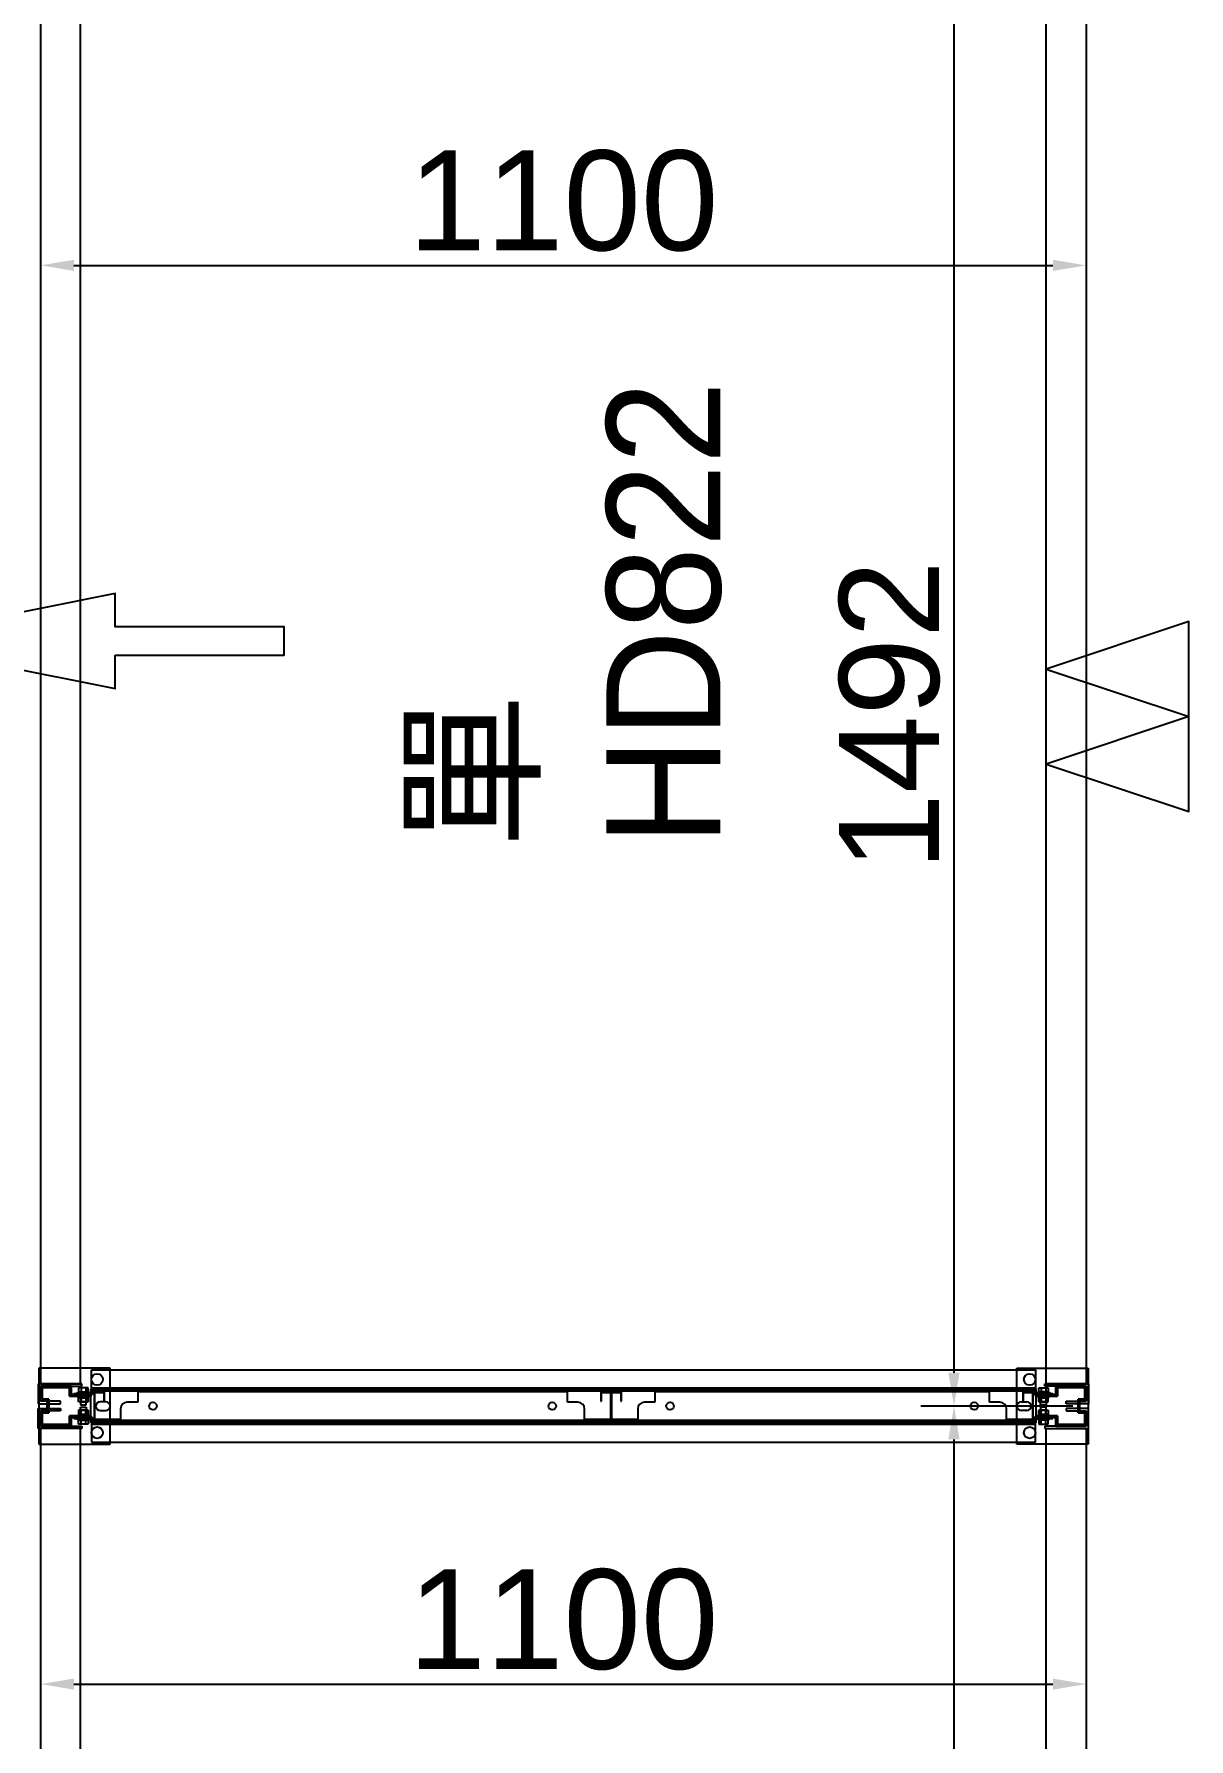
# Model space of a CAD drawing. Header units: millimetres. Extents: x 15382 to 37298, y 7351 to 31127.
# Drawn here: x 23911 to 25126, y 17493 to 19286 of the extents above; entities that cross this region are included whole.
import ezdxf

# ---------------------------------------------------------------- set-up
doc = ezdxf.new("R2010")
doc.units = ezdxf.units.MM
for name, color, linetype in [('111', 7, 'Continuous'), ('113', 3, 'Continuous'), ('114', 6, 'Continuous'), ('115', 30, 'Continuous'), ('116', 12, 'Continuous'), ('544-1', 40, 'Continuous'), ('M40', 3, 'Continuous'), ('M6', 7, 'Continuous'), ('動線', 6, 'Continuous'), ('文字', 7, 'Continuous'), ('標註', 252, 'Continuous')]:
    doc.layers.add(name, color=color, linetype=linetype)
doc.styles.get("Standard").update_dxf_attribs({"font": 'arial.ttf'})
doc.styles.add('新細明體', font='')
doc.styles.get('新細明體').set_extended_font_data('PMingLiU')
doc.dimstyles.new('ISO-25', dxfattribs={"dimtxt": 2.5, "dimasz": 2.5, "dimexe": 1.25, "dimexo": 0.625, "dimtad": 1, "dimtxsty": 'Standard', "dimcen": 2.5, "dimadec": 0, "dimazin": 0, "dimtfac": 1, "dimtmove": 0, "dimatfit": 3, "dimfxl": 1, "dimarcsym": 0})

# ---------------------------------------------------------------- blocks, each defined once
blk = doc.blocks.new('*D131')
at = {"layer": 'Defpoints', "color": 0, "transparency": 16777216}
for p in [(24878.4, 17843.4), (25010.5, 17843.4), (25010.5, 16351.4)]:
    blk.add_point(p, dxfattribs=at)
at = {"layer": '標註', "color": 0, "lineweight": -2, "transparency": 16777216}
for p, q in [((25003.5, 17843.4), (24843.4, 17843.4)), ((24878.4, 16386.4), (24878.4, 17808.4)), ((25003.5, 16351.4), (24843.4, 16351.4))]:
    blk.add_line(p, q, dxfattribs=at)
at = {"layer": '標註', "color": 0, "transparency": 16777216}
for points in [[(24872.5, 17808.4), (24884.2, 17808.4), (24878.4, 17843.4)], [(24872.5, 16386.4), (24884.2, 16386.4), (24878.4, 16351.4)]]:
    blk.add_solid(points, dxfattribs=at)
at = {"layer": '標註', "color": 0, "transparency": 16777216, "insert": (24810.8, 17077.5), "char_height": 105, "attachment_point": 5, "rotation": 90}
blk.add_mtext('1492', dxfattribs=at)
blk = doc.blocks.new('*D133')
at = {"layer": 'Defpoints', "color": 0, "transparency": 16777216}
for p in [(23917.5, 17785), (25017.5, 17785), (25017.5, 17551)]:
    blk.add_point(p, dxfattribs=at)
at = {"layer": '標註', "color": 0, "lineweight": -2, "transparency": 16777216}
for p, q in [((23917.5, 17778), (23917.5, 17516)), ((25017.5, 17778), (25017.5, 17516)), ((23952.5, 17551), (24982.5, 17551))]:
    blk.add_line(p, q, dxfattribs=at)
at = {"layer": '標註', "color": 0, "transparency": 16777216}
for points in [[(23952.5, 17556.8), (23952.5, 17545.2), (23917.5, 17551)], [(24982.5, 17556.8), (24982.5, 17545.2), (25017.5, 17551)]]:
    blk.add_solid(points, dxfattribs=at)
at = {"layer": '標註', "color": 0, "transparency": 16777216, "insert": (24467.5, 17618.6), "char_height": 105, "attachment_point": 5}
blk.add_mtext('1100', dxfattribs=at)
blk = doc.blocks.new('*D135')
at = {"layer": 'Defpoints', "color": 0, "transparency": 16777216}
for p in [(24878.4, 19335.4), (25010.5, 19335.4), (25010.5, 17843.4)]:
    blk.add_point(p, dxfattribs=at)
at = {"layer": '標註', "color": 0, "lineweight": -2, "transparency": 16777216}
for p, q in [((25003.5, 19335.4), (24843.4, 19335.4)), ((24878.4, 17878.4), (24878.4, 19300.4)), ((25003.5, 17843.4), (24843.4, 17843.4))]:
    blk.add_line(p, q, dxfattribs=at)
at = {"layer": '標註', "color": 0, "transparency": 16777216}
for points in [[(24872.5, 19300.4), (24884.2, 19300.4), (24878.4, 19335.4)], [(24872.5, 17878.4), (24884.2, 17878.4), (24878.4, 17843.4)]]:
    blk.add_solid(points, dxfattribs=at)
at = {"layer": '標註', "color": 0, "transparency": 16777216, "insert": (24810.8, 18569.5), "char_height": 105, "attachment_point": 5, "rotation": 90}
blk.add_mtext('1492', dxfattribs=at)
blk = doc.blocks.new('*D137')
at = {"layer": 'Defpoints', "color": 0, "transparency": 16777216}
for p in [(23917.5, 19277), (25017.5, 19277), (25017.5, 19043)]:
    blk.add_point(p, dxfattribs=at)
at = {"layer": '標註', "color": 0, "lineweight": -2, "transparency": 16777216}
for p, q in [((23917.5, 19270), (23917.5, 19008)), ((25017.5, 19270), (25017.5, 19008)), ((23952.5, 19043), (24982.5, 19043))]:
    blk.add_line(p, q, dxfattribs=at)
at = {"layer": '標註', "color": 0, "transparency": 16777216}
for points in [[(23952.5, 19048.8), (23952.5, 19037.2), (23917.5, 19043)], [(24982.5, 19048.8), (24982.5, 19037.2), (25017.5, 19043)]]:
    blk.add_solid(points, dxfattribs=at)
at = {"layer": '標註', "color": 0, "transparency": 16777216, "insert": (24467.5, 19110.6), "char_height": 105, "attachment_point": 5}
blk.add_mtext('1100', dxfattribs=at)

msp = doc.modelspace()

# ---------------------------------------------------------------- linework, layer by layer
at = {"layer": '111'}
for p, q in [((23970.527, 17860.998), (23970.527, 17859.398)), ((24964.527, 17860.998), (23970.527, 17860.998)), ((23970.527, 17825.798), (23970.527, 17860.998)), ((23970.527, 17860.998), (24964.527, 17860.998)), ((23970.527, 17859.398), (24964.527, 17859.398)), ((24964.527, 17859.398), (24964.527, 17860.998)), ((24964.527, 17860.998), (24964.527, 17825.798)), ((23975.527, 17843.398), (23975.527, 17843.398)), ((23986.027, 17847.898), (23980.027, 17847.898)), ((23980.027, 17838.898), (23986.027, 17838.898)), ((23990.527, 17843.398), (23990.527, 17843.398)), ((24944.527, 17843.398), (24944.527, 17843.398)), ((24949.027, 17847.898), (24955.027, 17847.898)), ((24955.027, 17838.898), (24949.027, 17838.898)), ((24959.527, 17843.398), (24959.527, 17843.398)), ((23970.527, 17825.798), (23970.527, 17827.398)), ((23970.527, 17827.398), (24964.527, 17827.398)), ((24964.527, 17825.798), (23970.527, 17825.798)), ((24964.527, 17825.798), (23970.527, 17825.798)), ((24964.527, 17827.398), (24964.527, 17825.798))]:
    msp.add_line(p, q, dxfattribs=at)
for centre, start, end in [((23980.027, 17843.398), 90, 180), ((23980.027, 17843.398), 180, 270), ((23986.027, 17843.398), 0, 90), ((23986.027, 17843.398), 270, 0), ((24949.027, 17843.398), 90, 180), ((24949.027, 17843.398), 180, 270), ((24955.027, 17843.398), 0, 90), ((24955.027, 17843.398), 270, 0)]:
    msp.add_arc(centre, 4.5, start, end, dxfattribs=at)
at = {"layer": '113'}
for p, q in [((23990.527, 17883.398), (23915.527, 17883.398)), ((23915.527, 17883.398), (23915.527, 17803.398)), ((23990.527, 17803.398), (23990.527, 17883.398)), ((24944.527, 17803.398), (24944.527, 17883.398)), ((24944.527, 17883.398), (25019.527, 17883.398)), ((25019.527, 17883.398), (25019.527, 17803.398)), ((23915.527, 17803.398), (23990.527, 17803.398)), ((25019.527, 17803.398), (24944.527, 17803.398))]:
    msp.add_line(p, q, dxfattribs=at)
at = {"layer": '113', "lineweight": -3}
for centre in [(23977.027, 17871.398), (24958.027, 17871.398), (23977.027, 17815.398), (24958.027, 17815.398)]:
    msp.add_circle(centre, 6, dxfattribs=at)
at = {"layer": '114'}
for points in [[(23959.527, 17866.898), (23959.527, 19311.898), (23917.527, 19311.898), (23917.527, 17866.898)], [(24975.527, 17866.898), (24975.527, 19311.898), (25017.527, 19311.898), (25017.527, 17866.898)], [(23959.527, 16374.898), (23959.527, 17819.898), (23917.527, 17819.898), (23917.527, 16374.898)], [(24975.527, 16374.898), (24975.527, 17819.898), (25017.527, 17819.898), (25017.527, 16374.898)]]:
    msp.add_lwpolyline(points, close=True, dxfattribs=at)
at = {"layer": '115'}
for p, q in [((23971.027, 17856.598), (23971.027, 17881.398)), ((23971.027, 17881.398), (24964.027, 17881.398)), ((24964.027, 17881.398), (24964.027, 17856.598)), ((23952.527, 17855.398), (23952.527, 17856.598)), ((23952.527, 17856.598), (23971.027, 17856.598)), ((23952.527, 17855.398), (23952.527, 17856.598)), ((23952.527, 17856.598), (23971.027, 17856.598)), ((23971.027, 17856.598), (23971.027, 17862.598)), ((23971.027, 17862.598), (24964.027, 17862.598)), ((24962.827, 17861.398), (23972.227, 17861.398)), ((23972.227, 17861.398), (23972.227, 17855.398)), ((24962.827, 17861.398), (23972.227, 17861.398)), ((23972.227, 17861.398), (23972.227, 17855.398)), ((24962.827, 17855.398), (24962.827, 17861.398)), ((24962.827, 17855.398), (24962.827, 17861.398)), ((24964.027, 17862.598), (24964.027, 17856.598)), ((24964.027, 17856.598), (24982.527, 17856.598)), ((24964.027, 17856.598), (24982.527, 17856.598)), ((24982.527, 17856.598), (24982.527, 17855.398)), ((24982.527, 17856.598), (24982.527, 17855.398)), ((23972.227, 17855.398), (23952.527, 17855.398)), ((23972.227, 17855.398), (23952.527, 17855.398)), ((24982.527, 17855.398), (24962.827, 17855.398)), ((24982.527, 17855.398), (24962.827, 17855.398)), ((23972.227, 17831.398), (23952.527, 17831.398)), ((23952.527, 17831.398), (23952.527, 17830.198)), ((23972.227, 17831.398), (23952.527, 17831.398)), ((23952.527, 17831.398), (23952.527, 17830.198)), ((23952.527, 17830.198), (23971.027, 17830.198)), ((23952.527, 17830.198), (23971.027, 17830.198)), ((23971.027, 17830.198), (23971.027, 17824.198)), ((23971.027, 17830.198), (23971.027, 17805.398)), ((23971.027, 17824.198), (24964.027, 17824.198)), ((23972.227, 17825.398), (23972.227, 17831.398)), ((23972.227, 17825.398), (23972.227, 17831.398)), ((24962.827, 17825.398), (23972.227, 17825.398)), ((24962.827, 17825.398), (23972.227, 17825.398)), ((24982.527, 17831.398), (24962.827, 17831.398)), ((24962.827, 17831.398), (24962.827, 17825.398)), ((24982.527, 17831.398), (24962.827, 17831.398)), ((24962.827, 17831.398), (24962.827, 17825.398)), ((24964.027, 17830.198), (24982.527, 17830.198)), ((24964.027, 17824.198), (24964.027, 17830.198)), ((24964.027, 17830.198), (24982.527, 17830.198)), ((24964.027, 17805.398), (24964.027, 17830.198)), ((24982.527, 17830.198), (24982.527, 17831.398)), ((24982.527, 17830.198), (24982.527, 17831.398)), ((23971.027, 17805.398), (24964.027, 17805.398))]:
    msp.add_line(p, q, dxfattribs=at)
at = {"layer": '115', "lineweight": -3}
for p, q in [((23959.027, 17856.598), (23966.027, 17856.598)), ((23959.027, 17855.398), (23959.027, 17856.598)), ((23962.527, 17856.598), (23966.027, 17856.598)), ((23962.527, 17855.398), (23962.527, 17856.598)), ((23966.027, 17856.598), (23966.027, 17855.398)), ((23966.027, 17856.598), (23966.027, 17855.398)), ((24976.027, 17856.598), (24969.027, 17856.598)), ((24969.027, 17856.598), (24969.027, 17855.398)), ((24972.527, 17856.598), (24969.027, 17856.598)), ((24969.027, 17856.598), (24969.027, 17855.398)), ((24972.527, 17855.398), (24972.527, 17856.598)), ((24976.027, 17855.398), (24976.027, 17856.598)), ((23966.027, 17855.398), (23959.027, 17855.398)), ((23966.027, 17855.398), (23962.527, 17855.398)), ((24969.027, 17855.398), (24976.027, 17855.398)), ((24969.027, 17855.398), (24972.527, 17855.398)), ((23966.027, 17831.398), (23959.027, 17831.398)), ((23959.027, 17831.398), (23959.027, 17830.198)), ((23959.027, 17830.198), (23966.027, 17830.198)), ((23966.027, 17831.398), (23962.527, 17831.398)), ((23962.527, 17831.398), (23962.527, 17830.198)), ((23962.527, 17830.198), (23966.027, 17830.198)), ((23966.027, 17830.198), (23966.027, 17831.398)), ((23966.027, 17830.198), (23966.027, 17831.398)), ((24969.027, 17830.198), (24969.027, 17831.398)), ((24969.027, 17831.398), (24976.027, 17831.398)), ((24969.027, 17830.198), (24969.027, 17831.398)), ((24969.027, 17831.398), (24972.527, 17831.398)), ((24976.027, 17830.198), (24969.027, 17830.198)), ((24972.527, 17830.198), (24969.027, 17830.198)), ((24972.527, 17831.398), (24972.527, 17830.198)), ((24976.027, 17831.398), (24976.027, 17830.198))]:
    msp.add_line(p, q, dxfattribs=at)
at = {"layer": '116'}
for p, q in [((23961.027, 17866.898), (23915.027, 17866.898)), ((23915.027, 17866.898), (23915.027, 17847.398)), ((23917.527, 17848.398), (23917.527, 17864.398)), ((23917.527, 17864.398), (23961.027, 17864.398)), ((23961.027, 17864.398), (23961.027, 17866.898)), ((24974.027, 17864.398), (24974.027, 17866.898)), ((24974.027, 17866.898), (25020.027, 17866.898)), ((25017.527, 17864.398), (24974.027, 17864.398)), ((24996.549, 17864.398), (24996.549, 17866.898)), ((25001.527, 17864.398), (25001.527, 17866.898)), ((25006.505, 17864.398), (25006.505, 17866.898)), ((25017.527, 17848.398), (25017.527, 17864.398)), ((25020.027, 17866.898), (25020.027, 17847.398)), ((23915.027, 17848.398), (23915.027, 17845.898)), ((23915.027, 17845.898), (23938.527, 17845.898)), ((23915.027, 17838.398), (23915.027, 17840.898)), ((23915.027, 17840.898), (23938.527, 17840.898)), ((23915.027, 17819.898), (23915.027, 17839.398)), ((23938.527, 17848.398), (23917.527, 17848.398)), ((23938.527, 17845.898), (23938.527, 17848.398)), ((23938.527, 17840.898), (23938.527, 17838.398)), ((24996.527, 17845.898), (24996.527, 17848.398)), ((24996.527, 17848.398), (25017.527, 17848.398)), ((25020.027, 17845.898), (24996.527, 17845.898)), ((25020.027, 17840.898), (24996.527, 17840.898)), ((24996.527, 17840.898), (24996.527, 17838.398)), ((25020.027, 17848.398), (25020.027, 17845.898)), ((25020.027, 17838.398), (25020.027, 17840.898)), ((25020.027, 17819.898), (25020.027, 17839.398)), ((23938.527, 17838.398), (23917.527, 17838.398)), ((23917.527, 17838.398), (23917.527, 17822.398)), ((23917.527, 17822.398), (23961.027, 17822.398)), ((23961.027, 17822.398), (23961.027, 17819.898)), ((25017.527, 17822.398), (24974.027, 17822.398)), ((24974.027, 17822.398), (24974.027, 17819.898)), ((24996.527, 17838.398), (25017.527, 17838.398)), ((25017.527, 17838.398), (25017.527, 17822.398)), ((23961.027, 17819.898), (23915.027, 17819.898)), ((24974.027, 17819.898), (25020.027, 17819.898))]:
    msp.add_line(p, q, dxfattribs=at)
at = {"layer": '116', "lineweight": -3}
for p, q in [((25006.505, 17866.898), (24996.549, 17866.898)), ((24996.549, 17866.898), (24996.549, 17864.398)), ((25001.527, 17866.898), (24996.549, 17866.898)), ((24996.549, 17866.898), (24996.549, 17864.398)), ((24996.549, 17864.398), (25006.505, 17864.398)), ((24996.549, 17864.398), (25001.527, 17864.398)), ((25001.527, 17864.398), (25001.527, 17866.898)), ((25006.505, 17864.398), (25006.505, 17866.898))]:
    msp.add_line(p, q, dxfattribs=at)
at = {"layer": '544-1'}
for p, q in [((23984.727, 17858.398), (23973.727, 17858.398)), ((23973.727, 17858.398), (23973.727, 17828.398)), ((23974.527, 17829.198), (23974.527, 17857.598)), ((23974.527, 17857.598), (23983.927, 17857.598)), ((23983.927, 17857.598), (23983.927, 17848.398)), ((23984.727, 17848.398), (23984.727, 17858.398)), ((24471.727, 17858.398), (24019.727, 17858.398)), ((24019.727, 17858.398), (24019.727, 17847.398)), ((24471.727, 17847.398), (24471.727, 17858.398)), ((24517.727, 17858.398), (24506.727, 17858.398)), ((24506.727, 17858.398), (24506.727, 17848.398)), ((24507.527, 17848.398), (24507.527, 17857.598)), ((24507.527, 17857.598), (24516.927, 17857.598)), ((24516.927, 17857.598), (24516.927, 17829.198)), ((24517.727, 17828.398), (24517.727, 17858.398)), ((24528.727, 17858.398), (24517.727, 17858.398)), ((24517.727, 17858.398), (24517.727, 17828.398)), ((24518.527, 17829.198), (24518.527, 17857.598)), ((24518.527, 17857.598), (24527.927, 17857.598)), ((24527.927, 17857.598), (24527.927, 17848.398)), ((24528.727, 17848.398), (24528.727, 17858.398)), ((24915.727, 17858.398), (24563.727, 17858.398)), ((24563.727, 17858.398), (24563.727, 17847.398)), ((24915.727, 17847.398), (24915.727, 17858.398)), ((24961.727, 17858.398), (24950.727, 17858.398)), ((24950.727, 17858.398), (24950.727, 17848.398)), ((24951.527, 17848.398), (24951.527, 17857.598)), ((24951.527, 17857.598), (24960.927, 17857.598)), ((24960.927, 17857.598), (24960.927, 17829.198)), ((24961.727, 17828.398), (24961.727, 17858.398)), ((23983.927, 17848.398), (23984.727, 17848.398)), ((24001.727, 17840.398), (24001.727, 17829.198)), ((24019.727, 17847.398), (24008.727, 17847.398)), ((24482.727, 17847.398), (24471.727, 17847.398)), ((24489.727, 17829.198), (24489.727, 17840.398)), ((24506.727, 17848.398), (24507.527, 17848.398)), ((24527.927, 17848.398), (24528.727, 17848.398)), ((24545.727, 17840.398), (24545.727, 17829.198)), ((24563.727, 17847.398), (24552.727, 17847.398)), ((24926.727, 17847.398), (24915.727, 17847.398)), ((24933.727, 17829.198), (24933.727, 17840.398)), ((24950.727, 17848.398), (24951.527, 17848.398)), ((23973.727, 17829.198), (23973.727, 17828.398)), ((23973.727, 17828.398), (24517.727, 17828.398)), ((23973.727, 17828.398), (23974.527, 17828.398)), ((24001.727, 17829.198), (23974.527, 17829.198)), ((24516.927, 17829.198), (24489.727, 17829.198)), ((24517.727, 17829.198), (24517.727, 17828.398)), ((24517.727, 17828.398), (24961.727, 17828.398)), ((24517.727, 17828.398), (24518.527, 17828.398)), ((24545.727, 17829.198), (24518.527, 17829.198)), ((24960.927, 17829.198), (24933.727, 17829.198))]:
    msp.add_line(p, q, dxfattribs=at)
for centre in [(24035.727, 17843.398), (24455.727, 17843.398), (24579.727, 17843.398), (24899.727, 17843.398)]:
    msp.add_circle(centre, 4, dxfattribs=at)
for centre, start, end in [((24008.727, 17840.398), 90, 180), ((24482.727, 17840.398), 0, 90), ((24552.727, 17840.398), 90, 180), ((24926.727, 17840.398), 0, 90)]:
    msp.add_arc(centre, 7, start, end, dxfattribs=at)
at = {"layer": 'M40'}
for p, q in [((23949.527, 17864.398), (23917.527, 17864.398)), ((23917.527, 17864.398), (23917.527, 17848.898)), ((23917.527, 17848.898), (23917.527, 17864.398)), ((23917.527, 17864.398), (23949.527, 17864.398)), ((23919.127, 17850.498), (23919.127, 17862.798)), ((23919.127, 17862.798), (23947.927, 17862.798)), ((23947.927, 17862.798), (23919.127, 17862.798)), ((23919.127, 17862.798), (23919.127, 17850.498)), ((23947.927, 17862.798), (23947.927, 17853.798)), ((23947.927, 17853.798), (23947.927, 17862.798)), ((23949.527, 17855.398), (23949.527, 17864.398)), ((23949.527, 17864.398), (23949.527, 17855.398)), ((24985.527, 17855.398), (24985.527, 17864.398)), ((24985.527, 17864.398), (25017.527, 17864.398)), ((25017.527, 17864.398), (24985.527, 17864.398)), ((24985.527, 17864.398), (24985.527, 17855.398)), ((25015.927, 17862.798), (24987.127, 17862.798)), ((24987.127, 17862.798), (24987.127, 17853.798)), ((24987.127, 17853.798), (24987.127, 17862.798)), ((24987.127, 17862.798), (25015.927, 17862.798)), ((24998.277, 17862.798), (24998.277, 17864.398)), ((25001.527, 17862.798), (25001.527, 17864.398)), ((25004.777, 17862.798), (25004.777, 17864.398)), ((25015.927, 17850.498), (25015.927, 17862.798)), ((25015.927, 17862.798), (25015.927, 17850.498)), ((25017.527, 17864.398), (25017.527, 17848.898)), ((25017.527, 17848.898), (25017.527, 17864.398)), ((23917.527, 17848.898), (23924.527, 17848.898)), ((23924.527, 17848.898), (23917.527, 17848.898)), ((23926.127, 17850.498), (23919.127, 17850.498)), ((23919.127, 17850.498), (23926.127, 17850.498)), ((23924.527, 17848.898), (23924.527, 17837.898)), ((23924.527, 17837.898), (23924.527, 17848.898)), ((23926.127, 17836.298), (23926.127, 17850.498)), ((23926.127, 17850.498), (23926.127, 17836.298)), ((23947.927, 17855.398), (23947.927, 17853.798)), ((23947.927, 17853.798), (23970.527, 17853.798)), ((23947.927, 17853.798), (23949.527, 17853.798)), ((23970.527, 17853.798), (23947.927, 17853.798)), ((23970.527, 17855.398), (23949.527, 17855.398)), ((23949.527, 17855.398), (23970.527, 17855.398)), ((23959.027, 17855.398), (23959.027, 17853.798)), ((23962.527, 17855.398), (23962.527, 17853.798)), ((23966.027, 17855.398), (23966.027, 17853.798)), ((23970.527, 17853.798), (23970.527, 17855.398)), ((23970.527, 17855.398), (23970.527, 17853.798)), ((24964.527, 17853.798), (24964.527, 17855.398)), ((24964.527, 17855.398), (24985.527, 17855.398)), ((24985.527, 17855.398), (24964.527, 17855.398)), ((24964.527, 17855.398), (24964.527, 17853.798)), ((24987.127, 17853.798), (24964.527, 17853.798)), ((24964.527, 17853.798), (24987.127, 17853.798)), ((24969.027, 17855.398), (24969.027, 17853.798)), ((24972.527, 17855.398), (24972.527, 17853.798)), ((24976.027, 17855.398), (24976.027, 17853.798)), ((24987.127, 17853.798), (24985.527, 17853.798)), ((24987.127, 17855.398), (24987.127, 17853.798)), ((25008.927, 17836.298), (25008.927, 17850.498)), ((25008.927, 17850.498), (25015.927, 17850.498)), ((25015.927, 17850.498), (25008.927, 17850.498)), ((25008.927, 17850.498), (25008.927, 17836.298)), ((25017.527, 17848.898), (25010.527, 17848.898)), ((25010.527, 17848.898), (25010.527, 17837.898)), ((25010.527, 17837.898), (25010.527, 17848.898)), ((25010.527, 17848.898), (25017.527, 17848.898)), ((23924.527, 17837.898), (23917.527, 17837.898)), ((23917.527, 17837.898), (23917.527, 17822.398)), ((23917.527, 17822.398), (23917.527, 17837.898)), ((23917.527, 17837.898), (23924.527, 17837.898)), ((23917.527, 17822.398), (23949.527, 17822.398)), ((23949.527, 17822.398), (23917.527, 17822.398)), ((23919.127, 17823.998), (23919.127, 17836.298)), ((23919.127, 17836.298), (23926.127, 17836.298)), ((23926.127, 17836.298), (23919.127, 17836.298)), ((23919.127, 17836.298), (23919.127, 17823.998)), ((23947.927, 17823.998), (23919.127, 17823.998)), ((23919.127, 17823.998), (23947.927, 17823.998)), ((23970.527, 17832.998), (23947.927, 17832.998)), ((23947.927, 17832.998), (23947.927, 17823.998)), ((23947.927, 17831.398), (23947.927, 17832.998)), ((23947.927, 17832.998), (23970.527, 17832.998)), ((23947.927, 17823.998), (23947.927, 17832.998)), ((23947.927, 17832.998), (23949.527, 17832.998)), ((23949.527, 17822.398), (23949.527, 17831.398)), ((23949.527, 17831.398), (23970.527, 17831.398)), ((23970.527, 17831.398), (23949.527, 17831.398)), ((23949.527, 17831.398), (23949.527, 17822.398)), ((23959.027, 17832.998), (23959.027, 17831.398)), ((23962.527, 17832.998), (23962.527, 17831.398)), ((23966.027, 17832.998), (23966.027, 17831.398)), ((23970.527, 17831.398), (23970.527, 17832.998)), ((23970.527, 17832.998), (23970.527, 17831.398)), ((24964.527, 17831.398), (24964.527, 17832.998)), ((24964.527, 17832.998), (24987.127, 17832.998)), ((24987.127, 17832.998), (24964.527, 17832.998)), ((24964.527, 17832.998), (24964.527, 17831.398)), ((24985.527, 17831.398), (24964.527, 17831.398)), ((24964.527, 17831.398), (24985.527, 17831.398)), ((24969.027, 17832.998), (24969.027, 17831.398)), ((24972.527, 17832.998), (24972.527, 17831.398)), ((24976.027, 17832.998), (24976.027, 17831.398)), ((24987.127, 17832.998), (24985.527, 17832.998)), ((24985.527, 17822.398), (24985.527, 17831.398)), ((24985.527, 17831.398), (24985.527, 17822.398)), ((25017.527, 17822.398), (24985.527, 17822.398)), ((24985.527, 17822.398), (25017.527, 17822.398)), ((24987.127, 17832.998), (24987.127, 17823.998)), ((24987.127, 17831.398), (24987.127, 17832.998)), ((24987.127, 17823.998), (24987.127, 17832.998)), ((24987.127, 17823.998), (25015.927, 17823.998)), ((25015.927, 17823.998), (24987.127, 17823.998)), ((25010.527, 17837.898), (25008.927, 17837.898)), ((25015.927, 17836.298), (25008.927, 17836.298)), ((25008.927, 17836.298), (25015.927, 17836.298)), ((25010.527, 17837.898), (25017.527, 17837.898)), ((25017.527, 17837.898), (25010.527, 17837.898)), ((25015.927, 17823.998), (25015.927, 17836.298)), ((25015.927, 17836.298), (25015.927, 17823.998)), ((25017.527, 17837.898), (25017.527, 17822.398)), ((25017.527, 17822.398), (25017.527, 17837.898))]:
    msp.add_line(p, q, dxfattribs=at)
at = {"layer": 'M40', "lineweight": -3}
for p, q in [((25004.777, 17864.398), (24998.277, 17864.398)), ((24998.277, 17864.398), (24998.277, 17862.798)), ((25001.527, 17864.398), (24998.277, 17864.398)), ((24998.277, 17864.398), (24998.277, 17862.798)), ((24998.277, 17862.798), (25004.777, 17862.798)), ((24998.277, 17862.798), (25001.527, 17862.798)), ((25001.527, 17862.798), (25001.527, 17864.398)), ((25004.777, 17862.798), (25004.777, 17864.398)), ((23959.027, 17855.398), (23966.027, 17855.398)), ((23959.027, 17853.798), (23959.027, 17855.398)), ((23966.027, 17853.798), (23959.027, 17853.798)), ((23962.527, 17855.398), (23966.027, 17855.398)), ((23962.527, 17853.798), (23962.527, 17855.398)), ((23966.027, 17853.798), (23962.527, 17853.798)), ((23966.027, 17855.398), (23966.027, 17853.798)), ((23966.027, 17855.398), (23966.027, 17853.798)), ((24976.027, 17855.398), (24969.027, 17855.398)), ((24969.027, 17855.398), (24969.027, 17853.798)), ((24972.527, 17855.398), (24969.027, 17855.398)), ((24969.027, 17855.398), (24969.027, 17853.798)), ((24969.027, 17853.798), (24976.027, 17853.798)), ((24969.027, 17853.798), (24972.527, 17853.798)), ((24972.527, 17853.798), (24972.527, 17855.398)), ((24976.027, 17853.798), (24976.027, 17855.398)), ((25008.927, 17837.898), (25008.927, 17848.898)), ((25008.927, 17848.898), (25010.527, 17848.898)), ((25008.927, 17843.398), (25008.927, 17837.898)), ((25010.527, 17843.398), (25008.927, 17843.398)), ((25010.527, 17848.898), (25010.527, 17837.898)), ((25010.527, 17837.898), (25010.527, 17843.398)), ((23966.027, 17832.998), (23959.027, 17832.998)), ((23959.027, 17832.998), (23959.027, 17831.398)), ((23959.027, 17831.398), (23966.027, 17831.398)), ((23966.027, 17832.998), (23962.527, 17832.998)), ((23962.527, 17832.998), (23962.527, 17831.398)), ((23962.527, 17831.398), (23966.027, 17831.398)), ((23966.027, 17831.398), (23966.027, 17832.998)), ((23966.027, 17831.398), (23966.027, 17832.998)), ((24969.027, 17831.398), (24969.027, 17832.998)), ((24969.027, 17832.998), (24976.027, 17832.998)), ((24969.027, 17831.398), (24969.027, 17832.998)), ((24969.027, 17832.998), (24972.527, 17832.998)), ((24976.027, 17831.398), (24969.027, 17831.398)), ((24972.527, 17831.398), (24969.027, 17831.398)), ((24972.527, 17832.998), (24972.527, 17831.398)), ((24976.027, 17832.998), (24976.027, 17831.398)), ((25010.527, 17837.898), (25008.927, 17837.898)), ((25008.927, 17837.898), (25010.527, 17837.898))]:
    msp.add_line(p, q, dxfattribs=at)
at = {"layer": 'M6'}
for p, q in [((23957.527, 17858.298), (23955.527, 17856.798)), ((23955.527, 17856.798), (23955.527, 17856.598)), ((23955.527, 17856.598), (23959.527, 17856.598)), ((23967.527, 17862.598), (23957.527, 17862.598)), ((23957.527, 17862.598), (23957.527, 17858.298)), ((23967.527, 17862.598), (23957.527, 17862.598)), ((23957.527, 17862.598), (23957.527, 17858.298)), ((23957.527, 17858.298), (23967.527, 17858.298)), ((23959.527, 17856.598), (23959.527, 17844.598)), ((23960.027, 17862.598), (23960.027, 17858.298)), ((23965.027, 17862.598), (23965.027, 17858.298)), ((23965.527, 17844.598), (23965.527, 17856.598)), ((23965.527, 17856.598), (23969.527, 17856.598)), ((23967.527, 17858.298), (23967.527, 17862.598)), ((23967.527, 17858.298), (23967.527, 17862.598)), ((23969.527, 17856.798), (23967.527, 17858.298)), ((23969.527, 17856.598), (23969.527, 17856.798)), ((24965.527, 17856.798), (24967.527, 17858.298)), ((24965.527, 17856.598), (24965.527, 17856.798)), ((24969.527, 17856.598), (24965.527, 17856.598)), ((24967.527, 17858.298), (24967.527, 17862.598)), ((24967.527, 17862.598), (24977.527, 17862.598)), ((24967.527, 17858.298), (24967.527, 17862.598)), ((24967.527, 17862.598), (24977.527, 17862.598)), ((24977.527, 17858.298), (24967.527, 17858.298)), ((24969.527, 17844.598), (24969.527, 17856.598)), ((24970.027, 17862.598), (24970.027, 17858.298)), ((24975.027, 17862.598), (24975.027, 17858.298)), ((24975.527, 17856.598), (24975.527, 17844.598)), ((24979.527, 17856.598), (24975.527, 17856.598)), ((24977.527, 17862.598), (24977.527, 17858.298)), ((24977.527, 17862.598), (24977.527, 17858.298)), ((24977.527, 17858.298), (24979.527, 17856.798)), ((24979.527, 17856.798), (24979.527, 17856.598)), ((23956.527, 17853.598), (23956.527, 17853.798)), ((23956.527, 17853.798), (23968.527, 17853.798)), ((23957.527, 17852.098), (23956.527, 17853.598)), ((23957.527, 17847.798), (23957.527, 17852.098)), ((23957.527, 17852.098), (23967.527, 17852.098)), ((23957.527, 17847.798), (23957.527, 17852.098)), ((23957.527, 17847.798), (23957.527, 17852.098)), ((23957.527, 17852.098), (23965.027, 17852.098)), ((23967.527, 17847.798), (23957.527, 17847.798)), ((23967.527, 17847.798), (23957.527, 17847.798)), ((23965.027, 17847.798), (23957.527, 17847.798)), ((23967.527, 17838.998), (23957.527, 17838.998)), ((23957.527, 17838.998), (23957.527, 17834.698)), ((23967.527, 17838.998), (23957.527, 17838.998)), ((23957.527, 17838.998), (23957.527, 17834.698)), ((23957.527, 17838.998), (23957.527, 17834.698)), ((23965.027, 17838.998), (23957.527, 17838.998)), ((23959.527, 17844.598), (23965.527, 17844.598)), ((23959.527, 17830.198), (23959.527, 17842.198)), ((23959.527, 17842.198), (23965.527, 17842.198)), ((23967.527, 17852.098), (23960.027, 17852.098)), ((23960.027, 17852.098), (23960.027, 17847.798)), ((23960.027, 17847.798), (23967.527, 17847.798)), ((23960.027, 17834.698), (23960.027, 17838.998)), ((23960.027, 17838.998), (23967.527, 17838.998)), ((23965.027, 17852.098), (23965.027, 17847.798)), ((23965.027, 17834.698), (23965.027, 17838.998)), ((23965.527, 17842.198), (23965.527, 17830.198)), ((23968.527, 17853.598), (23967.527, 17852.098)), ((23967.527, 17852.098), (23967.527, 17847.798)), ((23967.527, 17852.098), (23967.527, 17847.798)), ((23967.527, 17847.798), (23967.527, 17852.098)), ((23967.527, 17834.698), (23967.527, 17838.998)), ((23967.527, 17834.698), (23967.527, 17838.998)), ((23967.527, 17838.998), (23967.527, 17834.698)), ((23968.527, 17853.798), (23968.527, 17853.598)), ((24978.527, 17853.798), (24966.527, 17853.798)), ((24966.527, 17853.798), (24966.527, 17853.598)), ((24966.527, 17853.598), (24967.527, 17852.098)), ((24967.527, 17852.098), (24967.527, 17847.798)), ((24977.527, 17852.098), (24967.527, 17852.098)), ((24967.527, 17852.098), (24967.527, 17847.798)), ((24967.527, 17847.798), (24967.527, 17852.098)), ((24967.527, 17852.098), (24975.027, 17852.098)), ((24967.527, 17847.798), (24977.527, 17847.798)), ((24967.527, 17847.798), (24977.527, 17847.798)), ((24975.027, 17847.798), (24967.527, 17847.798)), ((24967.527, 17834.698), (24967.527, 17838.998)), ((24967.527, 17838.998), (24977.527, 17838.998)), ((24967.527, 17834.698), (24967.527, 17838.998)), ((24967.527, 17838.998), (24977.527, 17838.998)), ((24967.527, 17838.998), (24967.527, 17834.698)), ((24975.027, 17838.998), (24967.527, 17838.998)), ((24975.527, 17844.598), (24969.527, 17844.598)), ((24975.527, 17842.198), (24969.527, 17842.198)), ((24969.527, 17842.198), (24969.527, 17830.198)), ((24977.527, 17852.098), (24970.027, 17852.098)), ((24970.027, 17852.098), (24970.027, 17847.798)), ((24970.027, 17847.798), (24977.527, 17847.798)), ((24970.027, 17834.698), (24970.027, 17838.998)), ((24970.027, 17838.998), (24977.527, 17838.998)), ((24975.027, 17852.098), (24975.027, 17847.798)), ((24975.027, 17834.698), (24975.027, 17838.998)), ((24975.527, 17830.198), (24975.527, 17842.198)), ((24977.527, 17852.098), (24978.527, 17853.598)), ((24977.527, 17847.798), (24977.527, 17852.098)), ((24977.527, 17847.798), (24977.527, 17852.098)), ((24977.527, 17847.798), (24977.527, 17852.098)), ((24977.527, 17838.998), (24977.527, 17834.698)), ((24977.527, 17838.998), (24977.527, 17834.698)), ((24977.527, 17838.998), (24977.527, 17834.698)), ((24978.527, 17853.598), (24978.527, 17853.798)), ((23955.527, 17829.998), (23955.527, 17830.198)), ((23955.527, 17830.198), (23959.527, 17830.198)), ((23957.527, 17828.498), (23955.527, 17829.998)), ((23957.527, 17834.698), (23956.527, 17833.198)), ((23956.527, 17833.198), (23956.527, 17832.998)), ((23956.527, 17832.998), (23968.527, 17832.998)), ((23957.527, 17834.698), (23967.527, 17834.698)), ((23957.527, 17834.698), (23965.027, 17834.698)), ((23957.527, 17824.198), (23957.527, 17828.498)), ((23957.527, 17828.498), (23967.527, 17828.498)), ((23957.527, 17824.198), (23957.527, 17828.498)), ((23967.527, 17824.198), (23957.527, 17824.198)), ((23967.527, 17824.198), (23957.527, 17824.198)), ((23967.527, 17834.698), (23960.027, 17834.698)), ((23960.027, 17824.198), (23960.027, 17828.498)), ((23965.027, 17824.198), (23965.027, 17828.498)), ((23965.527, 17830.198), (23969.527, 17830.198)), ((23968.527, 17833.198), (23967.527, 17834.698)), ((23969.527, 17829.998), (23967.527, 17828.498)), ((23967.527, 17828.498), (23967.527, 17824.198)), ((23967.527, 17828.498), (23967.527, 17824.198)), ((23968.527, 17832.998), (23968.527, 17833.198)), ((23969.527, 17830.198), (23969.527, 17829.998)), ((24969.527, 17830.198), (24965.527, 17830.198)), ((24965.527, 17830.198), (24965.527, 17829.998)), ((24965.527, 17829.998), (24967.527, 17828.498)), ((24966.527, 17833.198), (24967.527, 17834.698)), ((24966.527, 17832.998), (24966.527, 17833.198)), ((24978.527, 17832.998), (24966.527, 17832.998)), ((24977.527, 17834.698), (24967.527, 17834.698)), ((24967.527, 17834.698), (24975.027, 17834.698)), ((24967.527, 17828.498), (24967.527, 17824.198)), ((24977.527, 17828.498), (24967.527, 17828.498)), ((24967.527, 17828.498), (24967.527, 17824.198)), ((24967.527, 17824.198), (24977.527, 17824.198)), ((24967.527, 17824.198), (24977.527, 17824.198)), ((24977.527, 17834.698), (24970.027, 17834.698)), ((24970.027, 17824.198), (24970.027, 17828.498)), ((24975.027, 17824.198), (24975.027, 17828.498)), ((24979.527, 17830.198), (24975.527, 17830.198)), ((24977.527, 17834.698), (24978.527, 17833.198)), ((24977.527, 17828.498), (24979.527, 17829.998)), ((24977.527, 17824.198), (24977.527, 17828.498)), ((24977.527, 17824.198), (24977.527, 17828.498)), ((24978.527, 17833.198), (24978.527, 17832.998)), ((24979.527, 17829.998), (24979.527, 17830.198))]:
    msp.add_line(p, q, dxfattribs=at)
at = {"layer": '動線', "lineweight": -3}
for points in [[(23995.961, 18632.943), (24173.597, 18632.943), (24173.597, 18662.943), (23995.961, 18662.943), (23995.961, 18697.943), (23745.961, 18647.943), (23995.961, 18597.943), (23995.961, 18632.943)], [(24975.527, 18618.506), (25125.527, 18568.506), (25125.527, 18668.506), (24975.527, 18618.506)], [(24975.527, 18518.506), (25125.527, 18468.506), (25125.527, 18568.506), (24975.527, 18518.506)]]:
    msp.add_lwpolyline(points, dxfattribs=at)

# ---------------------------------------------------------------- texts
at = {"layer": '文字', "color": 7, "style": '新細明體'}
msp.add_text('HD822', height=120, rotation=90, dxfattribs=at).set_placement((24632.743, 18432.706))
at = {"layer": '文字', "color": 8, "style": '新細明體'}
msp.add_text('單', height=120, rotation=90, dxfattribs=at).set_placement((24430.475, 18429.393))

# ---------------------------------------------------------------- dimensions: what is measured, and where the dimension line sits
at = {"layer": '標註', "color": 8}
for base, p1, p2, picture, middle in [((24878.372, 19335.398), (25010.527, 17843.398), (25010.527, 19335.398), '*D135', (24878.372, 18569.463)), ((24878.372, 17843.398), (25010.527, 16351.398), (25010.527, 17843.398), '*D131', (24878.372, 17077.463))]:
    dim = msp.add_linear_dim(base=base, p1=p1, p2=p2, angle=90, dimstyle='ISO-25', override={"dimscale": 70, "dimtxt": 1.5, "dimasz": 0.5, "dimexe": 0.5, "dimexo": 0.1, "dimgap": 0.2}, dxfattribs=at)
    dim.commit()
    dim.dimension.update_dxf_attribs({"geometry": picture, "text_midpoint": middle, "dimtype": 160})
for base, p1, p2, picture, middle in [((25017.527, 19042.998), (23917.527, 19276.991), (25017.527, 19276.991), '*D137', (24467.527, 19042.998)), ((25017.527, 17550.998), (23917.527, 17784.991), (25017.527, 17784.991), '*D133', (24467.527, 17550.998))]:
    dim = msp.add_linear_dim(base=base, p1=p1, p2=p2, dimstyle='ISO-25', override={"dimscale": 70, "dimtxt": 1.5, "dimasz": 0.5, "dimexe": 0.5, "dimexo": 0.1, "dimgap": 0.2}, dxfattribs=at)
    dim.commit()
    dim.dimension.update_dxf_attribs({"geometry": picture, "text_midpoint": middle, "dimtype": 160})

doc.saveas('drawing.dxf')
